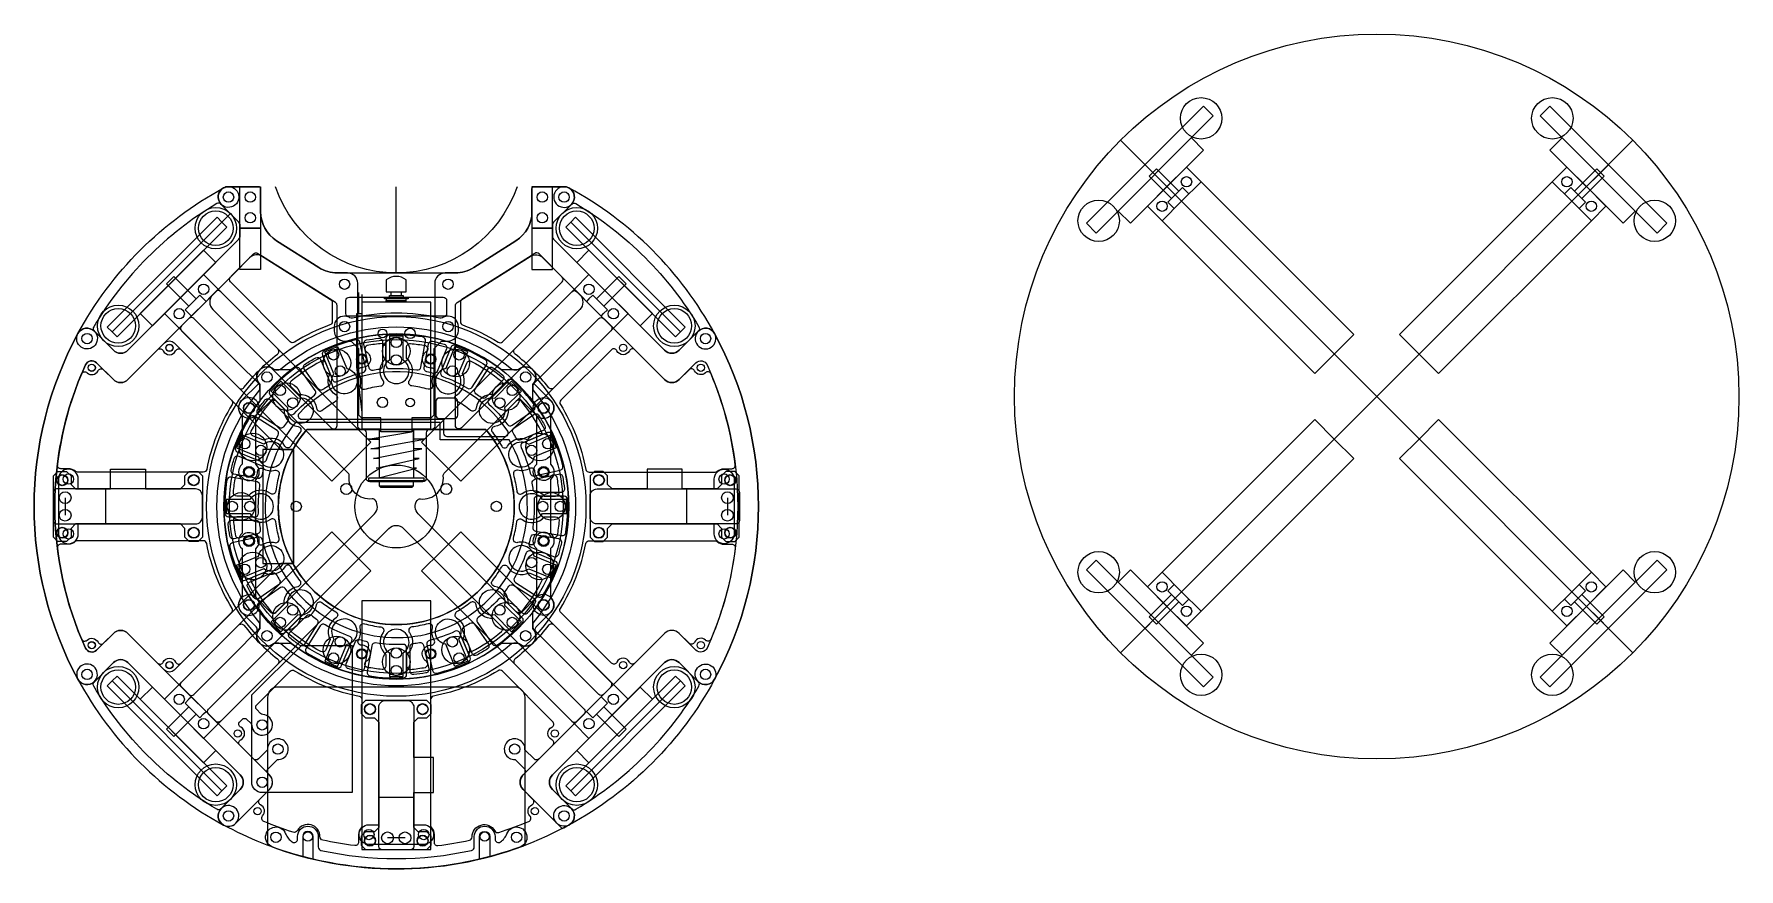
# Model space of a CAD drawing. Header units: inches. Extents: x 0 to 494, y 0 to 242.
import ezdxf

# ---------------------------------------------------------------- set-up
doc = ezdxf.new("R2010")
doc.units = ezdxf.units.IN
doc.header["$MEASUREMENT"] = 0
for name, color, linetype in [('2段目', 200, 'Continuous'), ('3段目', 1, 'Continuous'), ('omni wheel', 4, 'Continuous'), ('カバー', 6, 'Continuous'), ('キッカー', 2, 'Continuous'), ('バッテリー', 1, 'Continuous'), ('ボール', 60, 'Continuous'), ('ボールセンサ', 30, 'Continuous'), ('モーター', 1, 'Continuous'), ('ラインセンサ', 200, 'Continuous'), ('基板', 4, 'Continuous'), ('穴', 3, 'Continuous'), ('部品', 2, 'Continuous')]:
    doc.layers.add(name, color=color, linetype=linetype)

msp = doc.modelspace()

# ---------------------------------------------------------------- linework, layer by layer
for q in [(314.99, 211.09), (463.48, 211.09), (314.99, 62.6), (463.48, 62.6)]:
    msp.add_line((389.23, 136.85), q)
for points in [[(77.88, 3.56, -0.059026), (54.93, 12.71, -0.501406), (54.24, 17.47), (59.75, 22.98, 0.414214), (59.75, 27.22), (27.22, 59.75, 0.414214), (22.98, 59.75), (17.47, 54.24, -0.501406), (12.71, 54.93, -0.253802), (12.71, 155.07, -0.501406), (17.47, 155.76), (22.98, 150.25, 0.414214), (27.22, 150.25), (59.38, 182.42, 0.198912), (59.67, 183.12), (59.67, 186.68, 0.198912), (59.38, 187.39), (54.24, 192.53, -0.501406), (54.93, 197.29), (54.93, 197.29, -0.124921), (56.36, 197.65), (65.17, 197.65, -0.414214), (65.67, 197.15), (65.67, 190.41, 0.2569), (70.32, 181.96), (82.55, 174.21, 0.142184), (87.9, 172.65), (122.1, 172.65, 0.142184), (127.45, 174.21), (139.68, 181.96, 0.2569), (144.33, 190.41), (144.33, 197.15, -0.414214), (144.83, 197.65), (153.64, 197.65, -0.124921), (155.07, 197.29, -0.501406), (155.76, 192.53), (150.62, 187.39, 0.198912), (150.33, 186.68), (150.33, 183.12, 0.198912), (150.62, 182.42), (182.78, 150.25, 0.414214), (187.02, 150.25), (192.53, 155.76, -0.501406), (197.29, 155.07, -0.253802), (197.29, 54.93, -0.501406), (192.53, 54.24), (187.02, 59.75, 0.414214), (182.78, 59.75), (150.25, 27.22, 0.414214), (150.25, 22.98), (155.76, 17.47, -0.501406), (155.07, 12.71, -0.184275), (80.88, 2.81, -0.184275)], [(80.88, 2.81), (80.88, 9.37, 1), (77.88, 9.37), (77.88, 3.56)], [(129.12, 2.81), (129.12, 9.37, -1), (132.12, 9.37), (132.12, 3.56)]]:
    msp.add_lwpolyline(points, format="xyb")
for points in [[(74.24, 152.73), (56.92, 170.05, -0.414214), (56.92, 171.47), (63.62, 178.18, -0.351024), (64.87, 178.31), (85.95, 164.95, -0.2569), (86.41, 164.1), (86.41, 158.53, -0.314832), (85.76, 157.59, 0.051173), (75.48, 152.59, -0.348311)], [(135.76, 152.73), (153.08, 170.05, 0.414214), (153.08, 171.47), (146.38, 178.18, 0.351024), (145.13, 178.31), (124.05, 164.95, 0.2569), (123.59, 164.1), (123.59, 158.53, 0.314832), (124.24, 157.59, -0.051173), (134.52, 152.59, 0.348311)], [(70.66, 150.66), (54.09, 167.23, 0.414214), (52.68, 167.23), (42.77, 157.32, 0.414214), (42.77, 155.91), (59.34, 139.34, 0.450759), (60.84, 139.43, -0.061649), (70.57, 149.16, 0.450759)], [(117.67, 159.55, 0.114583), (92.33, 159.55, -0.198251), (91.58, 159.67, 0.048393), (91.06, 159.93, -0.311951), (90.41, 160.86), (90.41, 164.65, -0.414214), (91.41, 165.65), (118.59, 165.65, -0.414214), (119.59, 164.65), (119.59, 160.86, -0.311944), (118.94, 159.93, 0.048402), (118.42, 159.67, -0.198266)], [(139.34, 150.66), (155.91, 167.23, -0.414214), (157.32, 167.23), (167.23, 157.32, -0.414214), (167.23, 155.91), (150.66, 139.34, -0.450759), (149.16, 139.43, 0.061649), (139.43, 149.16, -0.450759)], [(42.65, 150.38), (57.27, 135.76, -0.348311), (57.41, 134.52, 0.090797), (50.04, 115.75, -0.358727), (49.06, 114.94), (12.6, 114.94, -0.182676), (11.94, 115.19, 0.182676), (9.95, 115.94), (7.73, 115.94, -0.45045), (6.74, 117.06, -0.069148), (13.75, 143.39, -0.522233), (15.35, 143.74, 0.507276), (18.53, 144.33, -0.517638), (20.13, 144.61), (22.98, 141.77, 0.414214), (27.22, 141.77), (35.82, 150.38, -0.517638), (37.43, 150.1, 0.630602), (41.04, 150.1, -0.517638)], [(167.35, 150.38), (152.73, 135.76, 0.348311), (152.59, 134.52, -0.090797), (159.96, 115.75, 0.358727), (160.94, 114.94), (197.4, 114.94, 0.182676), (198.06, 115.19, -0.182676), (200.05, 115.94), (202.27, 115.94, 0.45045), (203.26, 117.06, 0.069148), (196.25, 143.39, 0.522233), (194.65, 143.74, -0.507276), (191.47, 144.33, 0.517638), (189.87, 144.61), (187.02, 141.77, -0.414214), (182.78, 141.77), (174.18, 150.38, 0.517638), (172.57, 150.1, -0.630602), (168.96, 150.1, 0.517638)], [(5.5, 100.92, 0.414214), (6.5, 99.92), (15.25, 99.92), (46.81, 99.92, 0.414214), (48.81, 101.92), (48.81, 108.08), (48.81, 108.08, 0.414214), (46.81, 110.08), (15.25, 110.08), (6.5, 110.08, 0.414214), (5.5, 109.08)], [(204.5, 100.92, -0.414214), (203.5, 99.92), (194.75, 99.92), (163.19, 99.92, -0.414214), (161.19, 101.92), (161.19, 108.08), (161.19, 108.08, -0.414214), (163.19, 110.08), (194.75, 110.08), (203.5, 110.08, -0.414214), (204.5, 109.08)], [(42.65, 59.62), (57.27, 74.24, 0.348311), (57.41, 75.48, -0.090797), (50.04, 94.25, 0.358727), (49.06, 95.06), (12.6, 95.06, 0.182676), (11.94, 94.81, -0.182676), (9.95, 94.06), (7.73, 94.06, 0.45045), (6.74, 92.94, 0.069148), (13.75, 66.61, 0.522233), (15.35, 66.26, -0.507276), (18.53, 65.67, 0.517638), (20.13, 65.39), (22.98, 68.23, -0.414214), (27.22, 68.23), (35.82, 59.62, 0.517638), (37.43, 59.9, -0.630602), (41.04, 59.9, 0.517638)], [(167.35, 59.62), (152.73, 74.24, -0.348311), (152.59, 75.48, 0.090797), (159.96, 94.25, -0.358727), (160.94, 95.06), (197.4, 95.06, -0.182676), (198.06, 94.81, 0.182676), (200.05, 94.06), (202.27, 94.06, -0.45045), (203.26, 92.94, -0.069148), (196.25, 66.61, -0.522233), (194.65, 66.26, 0.507276), (191.47, 65.67, -0.517638), (189.87, 65.39), (187.02, 68.23, 0.414214), (182.78, 68.23), (174.18, 59.62, -0.517638), (172.57, 59.9, 0.630602), (168.96, 59.9, -0.517638)], [(70.66, 59.34), (54.09, 42.77, -0.414214), (52.68, 42.77), (42.77, 52.68, -0.414214), (42.77, 54.09), (59.34, 70.66, -0.450759), (60.84, 70.57, 0.061649), (70.57, 60.84, -0.450759)], [(139.34, 59.34), (155.91, 42.77, 0.414214), (157.32, 42.77), (167.23, 52.68, 0.414214), (167.23, 54.09), (150.66, 70.66, 0.450759), (149.16, 70.57, -0.061649), (139.43, 60.84, 0.450759)], [(63.12, 41.54, 2.21525), (66.3, 44.73, -0.182676), (65.65, 45.02), (64.53, 46.14, -0.414214), (64.53, 47.56), (74.24, 57.27, -0.348311), (75.48, 57.41, 0.090797), (94.25, 50.04, -0.358727), (95.06, 49.06), (95.06, 12.6, -0.182676), (94.81, 11.94, 0.182676), (94.06, 9.95), (94.06, 7.73, -0.45045), (92.94, 6.74, -0.023789), (83.66, 8.33, -0.35628), (82.88, 9.32, 0.779705), (76.32, 11.08, -0.35628), (75.14, 10.61, -0.022984), (66.61, 13.75, -0.522233), (66.26, 15.35, 0.507276), (65.67, 18.53, -0.517638), (65.39, 20.13), (68.23, 22.98, 0.414214), (68.23, 27.22), (59.62, 35.82, -0.517638), (59.9, 37.43, 0.630602), (59.9, 41.04, -0.517638), (59.62, 42.65), (60.29, 43.31, -0.414214), (61.7, 43.31), (62.82, 42.19, -0.182676)], [(134.7, 10.56, 0.023386), (143.39, 13.75, 0.522233), (143.74, 15.35, -0.507276), (144.33, 18.53, 0.517638), (144.61, 20.13), (141.77, 22.98, -0.414214), (141.77, 27.22), (150.38, 35.82, 0.517638), (150.1, 37.43, -0.630602), (150.1, 41.04, 0.517638), (150.38, 42.65), (135.76, 57.27, 0.348311), (134.52, 57.41, -0.090797), (115.75, 50.04, 0.358727), (114.94, 49.06), (114.94, 12.6, 0.182676), (115.19, 11.94, -0.182676), (115.94, 9.95), (115.94, 7.73, 0.45045), (117.06, 6.74, 0.023386), (126.18, 8.29, 0.35628), (126.97, 9.28, -0.779705), (133.53, 11.03, 0.35628)], [(100.92, 5.5, -0.414214), (99.92, 6.5), (99.92, 15.25), (99.92, 46.81, -0.414214), (101.92, 48.81), (108.08, 48.81), (108.08, 48.81, -0.414214), (110.08, 46.81), (110.08, 15.25), (110.08, 6.5, -0.414214), (109.08, 5.5)]]:
    msp.add_lwpolyline(points, format="xyb", close=True)
for centre, radius in [((389.23, 136.85), 105), ((105, 105), 50), ((66.11, 25.1), 1.5)]:
    msp.add_circle(centre, radius)
at = {"layer": '2段目'}
msp.add_line((52.67, 185.61), (56.92, 189.85), dxfattribs=at)
for points in [[(144.98, 31.85), (142.31, 34.52, 2.618034), (139.48, 31.69), (142.18, 28.99, -0.454781), (142.08, 27.49, 0.454781), (141.77, 22.98), (153.09, 11.66, 0.005349), (155.07, 12.71, 0.501406), (155.76, 17.47), (150.25, 22.98, -0.414214), (150.25, 27.22), (182.78, 59.75, -0.414214), (187.02, 59.75), (192.53, 54.24, 0.501406), (197.29, 54.93, 0.253802), (197.29, 155.07, 0.501406), (192.53, 155.76), (187.02, 150.25, -0.414214), (182.78, 150.25), (150.62, 182.42, -0.198912), (150.33, 183.12), (150.33, 186.68, -0.198912), (150.62, 187.39), (155.76, 192.53, 0.501406), (155.07, 197.29, 0.124921), (153.64, 197.65), (144.83, 197.65, 0.414214), (144.33, 197.15), (144.33, 190.41, -0.2569), (139.68, 181.96), (127.45, 174.21, -0.142184), (122.1, 172.65), (119.16, 172.65, 0.414214), (116.16, 169.65), (116.16, 128.3, -0.414214), (115.16, 127.3), (114.67, 127.3, 0.414214), (113.67, 126.3), (113.67, 113.13, -0.414214), (112.67, 112.13), (105, 112.13), (105, 112.13), (105, 112.13), (97.33, 112.13, -0.414214), (96.33, 113.13), (96.33, 126.3, 0.414214), (95.33, 127.3), (94.84, 127.3, -0.414214), (93.84, 128.3), (93.84, 169.65, 0.414214), (90.84, 172.65), (87.9, 172.65, -0.142184), (82.55, 174.21), (70.32, 181.96, -0.2569), (65.67, 190.41), (65.67, 197.15, 0.414214), (65.17, 197.65), (56.36, 197.65, 0.124921), (54.93, 197.29), (54.93, 197.29, 0.501406), (54.24, 192.53), (59.38, 187.39, -0.198912), (59.67, 186.68), (59.67, 183.12, -0.198912), (59.38, 182.42), (27.22, 150.25, -0.414214), (22.98, 150.25), (17.47, 155.76, 0.501406), (12.71, 155.07, 0.253802), (12.71, 54.93, 0.501406), (17.47, 54.24), (22.98, 59.75, -0.414214), (27.22, 59.75), (59.75, 27.22, -0.414214), (59.75, 22.98), (54.24, 17.47, 0.501406), (54.93, 12.71), (54.93, 12.71, 0.332085), (58.48, 13.22), (68.23, 22.98, 0.454782), (67.92, 27.49, -0.454782), (67.82, 28.99), (70.52, 31.69, 2.618034), (67.69, 34.52), (65.02, 31.85, -0.414214), (63.6, 31.85), (50.55, 44.9, -0.414214), (50.55, 46.31), (102.88, 98.64, -0.414214), (107.12, 98.64), (159.45, 46.31, -0.414214), (159.45, 44.9), (146.4, 31.85, -0.414214)], [(87.84, 128.45), (87.84, 163.2, 0.2569), (87.38, 164.05), (66.22, 177.46, 0.351024), (62.49, 177.04), (51.79, 166.34, 0.414214), (51.79, 162.09), (86.13, 127.75, 0.668179)], [(122.16, 128.45), (122.16, 163.2, -0.2569), (122.62, 164.05), (143.78, 177.46, -0.351024), (147.51, 177.04), (158.21, 166.34, -0.414214), (158.21, 162.09), (123.87, 127.75, -0.668179)], [(70.08, 74.32), (98.64, 102.88, 0.369185), (98.94, 106.77, 0.270278), (98.02, 107.17, -0.484261), (91.38, 113.84, 0.229973), (91.09, 114.67), (69.37, 136.39), (64.41, 131.42, -1), (60.16, 135.67), (65.13, 140.63), (59.2, 146.55), (46.31, 159.45, 0.414214), (44.9, 159.45), (27.22, 141.77, -0.414214), (22.98, 141.77), (18.13, 146.61, 0.523448), (14.9, 146.02, 0.216949), (14.9, 63.98, 0.523448), (18.13, 63.39), (22.98, 68.23, -0.414214), (27.22, 68.23), (44.9, 50.55, 0.414214), (46.31, 50.55), (58.35, 62.59), (64.42, 68.66, 0.414214), (64.42, 70.08), (60.16, 74.34, -1), (64.4, 78.58), (68.66, 74.32, 0.414214)], [(139.92, 74.32), (111.36, 102.88, -0.369185), (111.06, 106.77, -0.270278), (111.98, 107.17, 0.484261), (118.62, 113.84, -0.229973), (118.91, 114.67), (140.63, 136.39), (145.59, 131.42, 1), (149.84, 135.67), (144.87, 140.63), (150.8, 146.55), (163.69, 159.45, -0.414214), (165.1, 159.45), (182.78, 141.77, 0.414214), (187.02, 141.77), (191.87, 146.61, -0.523448), (195.1, 146.02, -0.216949), (195.1, 63.98, -0.523448), (191.87, 63.39), (187.02, 68.23, 0.414214), (182.78, 68.23), (165.1, 50.55, -0.414214), (163.69, 50.55), (151.65, 62.59), (145.58, 68.66, -0.414214), (145.58, 70.08), (149.84, 74.34, 1), (145.6, 78.58), (141.34, 74.32, -0.414214)]]:
    msp.add_lwpolyline(points, format="xyb", close=True, dxfattribs=at)
for centre in [(62.28, 133.54), (147.72, 133.54), (62.28, 76.46), (147.72, 76.46)]:
    msp.add_circle(centre, 1.5, dxfattribs=at)
at = {"layer": '3段目'}
for centre, radius in [((105, 105), 55), ((105, 105), 12), ((90.52, 110.08), 1.6), ((119.48, 110.08), 1.6), ((75.98, 105), 1.5), ((134.02, 105), 1.5)]:
    msp.add_circle(centre, radius, dxfattribs=at)
at = {"layer": 'omni wheel'}
for p, q in [((317.82, 187.05), (339.03, 208.27)), ((339.03, 208.27), (335.49, 211.8)), ((439.44, 208.27), (442.97, 211.8)), ((460.65, 187.05), (439.44, 208.27)), ((322.06, 204.02), (324.89, 201.19)), ((456.41, 204.02), (453.58, 201.19)), ((324.89, 201.19), (328.42, 197.66)), ((453.58, 201.19), (450.04, 197.66)), ((317.82, 187.05), (314.28, 190.59)), ((460.65, 187.05), (464.19, 190.59)), ((22.62, 155.56), (54.44, 187.38)), ((187.38, 155.56), (155.56, 187.38)), ((317.82, 86.64), (314.28, 83.11)), ((317.82, 86.64), (339.03, 65.43)), ((460.65, 86.64), (439.44, 65.43)), ((460.65, 86.64), (464.19, 83.11)), ((324.89, 72.5), (328.42, 76.04)), ((453.58, 72.5), (450.04, 76.04)), ((322.06, 69.67), (324.89, 72.5)), ((456.41, 69.67), (453.58, 72.5)), ((339.03, 65.43), (335.49, 61.89)), ((439.44, 65.43), (442.97, 61.89)), ((22.62, 54.44), (54.44, 22.62)), ((187.38, 54.44), (155.56, 22.62))]:
    msp.add_line(p, q, dxfattribs=at)
for points in [[(339.03, 220.99), (341.86, 218.17), (307.92, 184.22), (305.09, 187.05)], [(439.44, 220.99), (436.61, 218.17), (470.55, 184.22), (473.38, 187.05)], [(22.62, 155.56), (21.21, 156.97), (53.03, 188.79), (54.44, 187.38), (55.86, 185.96), (24.04, 154.14)], [(187.38, 155.56), (188.79, 156.97), (156.97, 188.79), (155.56, 187.38), (154.14, 185.96), (185.96, 154.14)], [(52.67, 175.71), (34.29, 157.33), (30.75, 160.86), (49.14, 179.25)], [(157.33, 175.71), (175.71, 157.33), (179.25, 160.86), (160.86, 179.25)], [(339.03, 52.7), (341.86, 55.53), (307.92, 89.47), (305.09, 86.64)], [(439.44, 52.7), (436.61, 55.53), (470.55, 89.47), (473.38, 86.64)], [(22.62, 54.44), (21.21, 53.03), (53.03, 21.21), (54.44, 22.62), (55.86, 24.04), (24.04, 55.86)], [(187.38, 54.44), (188.79, 53.03), (156.97, 21.21), (155.56, 22.62), (154.14, 24.04), (185.96, 55.86)], [(52.67, 34.29), (34.29, 52.67), (30.75, 49.14), (49.14, 30.75)], [(157.33, 34.29), (175.71, 52.67), (179.25, 49.14), (160.86, 30.75)]]:
    msp.add_lwpolyline(points, close=True, dxfattribs=at)
for centre, radius in [((338.32, 217.46), 6), ((440.15, 217.46), 6), ((308.62, 187.76), 6), ((469.84, 187.76), 6), ((52.67, 185.61), 6), ((52.67, 185.61), 5), ((157.33, 185.61), 6), ((157.33, 185.61), 5), ((24.39, 157.33), 6), ((185.61, 157.33), 6), ((24.39, 157.33), 5), ((185.61, 157.33), 5), ((308.62, 85.94), 6), ((469.84, 85.94), 6), ((338.32, 56.24), 6), ((440.15, 56.24), 6), ((24.39, 52.67), 6), ((24.39, 52.67), 5), ((185.61, 52.67), 6), ((185.61, 52.67), 5), ((52.67, 24.39), 6), ((157.33, 24.39), 6), ((52.67, 24.39), 5), ((157.33, 24.39), 5)]:
    msp.add_circle(centre, radius, dxfattribs=at)
at = {"layer": 'カバー'}
msp.add_line((75.98, 105), (75.98, 105), dxfattribs=at)
for points in [[(12.71, 155.07, -0.145152), (54.93, 197.29, -2.015193), (54.2, 192.57, 0.347349), (52.97, 192.73, 0.125721), (17.27, 157.03, 0.347349), (17.43, 155.8, -2.015193)], [(197.29, 155.07, 0.145152), (155.07, 197.29, 2.015193), (155.8, 192.57, -0.347349), (157.03, 192.73, -0.125721), (192.73, 157.03, -0.347349), (192.57, 155.8, 2.015193)], [(65.4, 139.07), (65.4, 139.98, 0.170525), (65.18, 140.6, -0.895819), (69.4, 144.82, 0.170525), (70.02, 144.6), (70.93, 144.6, 0.176345), (71.57, 144.83, -0.36401), (138.43, 144.83, 0.176345), (139.07, 144.6), (139.98, 144.6, 0.170525), (140.6, 144.82, -0.895819), (144.82, 140.6, 0.170525), (144.6, 139.98), (144.6, 139.07, 0.176345), (144.83, 138.43, -0.36401), (144.83, 71.57, 0.176345), (144.6, 70.93), (144.6, 70.02, 0.170525), (144.82, 69.4, -0.895819), (140.6, 65.18, 0.170525), (139.98, 65.4), (139.07, 65.4, 0.176345), (138.43, 65.17, -0.36401), (71.57, 65.17, 0.176345), (70.93, 65.4), (70.02, 65.4, 0.170525), (69.4, 65.18, -0.895819), (65.18, 69.4, 0.170525), (65.4, 70.02), (65.4, 70.93, 0.176345), (65.17, 71.57, -0.36401), (65.17, 138.43, 0.176345)], [(98.26, 144.43, -0.399992), (97.11, 145.2), (95.6, 152.04, -0.426474), (96.4, 153.24, -0.018009), (99.89, 153.73, -0.44515), (101, 152.74), (101, 145.69, -0.378808), (100.12, 144.7, 0.011748)], [(113.86, 144.01, -0.399992), (113.1, 145.16), (114.31, 152.06, -0.426474), (115.51, 152.86, -0.018009), (118.93, 151.98, -0.44515), (119.57, 150.64), (116.87, 144.13, -0.378808), (115.68, 143.55, 0.011748)], [(118.7, 130.28), (118.7, 130.28), (118.7, 126.28, 0.414214), (119.7, 125.28), (136.48, 125.28, 0.601238), (137.31, 126.84, 0.477899), (76.83, 131.98, 0.660407), (77.56, 130.28), (118.7, 130.28, 0.842071)], [(83.68, 138.85, -0.399992), (82.33, 139.12), (78.31, 144.86, -0.426474), (78.59, 146.27, -0.018009), (81.63, 148.07, -0.44515), (83.03, 147.57), (85.73, 141.06, -0.378808), (85.3, 139.81, 0.011748)], [(128.11, 137.65, -0.399992), (127.85, 139), (131.61, 144.91, -0.426474), (133.03, 145.19, -0.018009), (135.85, 143.07, -0.44515), (135.92, 141.59), (130.94, 136.61, -0.378808), (129.62, 136.53, 0.011748)], [(72.35, 128.11, -0.399992), (71, 127.85), (65.09, 131.61, -0.426474), (64.81, 133.03, -0.018009), (66.93, 135.85, -0.44515), (68.41, 135.92), (73.39, 130.94, -0.378808), (73.47, 129.62, 0.011748)], [(121.86, 136.42), (117.51, 136.42, 0.414214), (116.51, 135.42), (116.51, 131.44, 0.414214), (117.51, 130.44), (121.86, 130.44, 0.414214), (122.86, 131.44), (122.86, 135.42, 0.414214)], [(137.74, 124.28), (130.2, 124.28), (117.7, 124.28), (117.7, 129.28), (75.77, 129.28, 1.92545)], [(138.85, 126.32, -0.399992), (139.12, 127.67), (144.86, 131.69, -0.426474), (146.27, 131.41, -0.018009), (148.07, 128.37, -0.44515), (147.57, 126.97), (141.06, 124.27, -0.378808), (139.81, 124.7, 0.011748)], [(131.25, 126.94, -2.138849), (78.75, 126.94, -0.222226), (79.52, 127.29), (130.48, 127.29, -0.222226)], [(65.99, 113.86, -0.399992), (64.84, 113.1), (57.94, 114.31, -0.426474), (57.14, 115.51, -0.018009), (58.02, 118.93, -0.44515), (59.36, 119.57), (65.87, 116.87, -0.378808), (66.45, 115.68, 0.011748)], [(144.43, 111.74, -0.399992), (145.2, 112.89), (152.04, 114.4, -0.426474), (153.24, 113.6, -0.018009), (153.73, 110.11, -0.44515), (152.74, 109), (145.69, 109, -0.378808), (144.7, 109.88, 0.011748)], [(65.57, 98.26, -0.399992), (64.8, 97.11), (57.96, 95.6, -0.426474), (56.76, 96.4, -0.018009), (56.27, 99.89, -0.44515), (57.26, 101), (64.31, 101, -0.378808), (65.3, 100.12, 0.011748)], [(144.01, 96.14, -0.399992), (145.16, 96.9), (152.06, 95.69, -0.426474), (152.86, 94.49, -0.018009), (151.98, 91.07, -0.44515), (150.64, 90.43), (144.13, 93.13, -0.378808), (143.55, 94.32, 0.011748)], [(71.15, 83.68, -0.399992), (70.88, 82.33), (65.14, 78.31, -0.426474), (63.73, 78.59, -0.018009), (61.93, 81.63, -0.44515), (62.43, 83.03), (68.94, 85.73, -0.378808), (70.19, 85.3, 0.011748)], [(137.65, 81.89, -0.399992), (139, 82.15), (144.91, 78.39, -0.426474), (145.19, 76.97, -0.018009), (143.07, 74.15, -0.44515), (141.59, 74.08), (136.61, 79.06, -0.378808), (136.53, 80.38, 0.011748)], [(81.89, 72.35, -0.399992), (82.15, 71), (78.39, 65.09, -0.426474), (76.97, 64.81, -0.018009), (74.15, 66.93, -0.44515), (74.08, 68.41), (79.06, 73.39, -0.378808), (80.38, 73.47, 0.011748)], [(126.32, 71.15, -0.399992), (127.67, 70.88), (131.69, 65.14, -0.426474), (131.41, 63.73, -0.018009), (128.37, 61.93, -0.44515), (126.97, 62.43), (124.27, 68.94, -0.378808), (124.7, 70.19, 0.011748)], [(96.14, 65.99, -0.399992), (96.9, 64.84), (95.69, 57.94, -0.426474), (94.49, 57.14, -0.018009), (91.07, 58.02, -0.44515), (90.43, 59.36), (93.13, 65.87, -0.378808), (94.32, 66.45, 0.011748)], [(111.74, 65.57, -0.399992), (112.89, 64.8), (114.4, 57.96, -0.426474), (113.6, 56.76, -0.018009), (110.11, 56.27, -0.44515), (109, 57.26), (109, 64.31, -0.378808), (109.88, 65.3, 0.011748)], [(12.71, 54.93, 0.145152), (54.93, 12.71, 2.015193), (54.2, 17.43, -0.347349), (52.97, 17.27, -0.125721), (17.27, 52.97, -0.347349), (17.43, 54.2, 2.015193)], [(197.29, 54.93, -0.145152), (155.07, 12.71, -2.015193), (155.8, 17.43, 0.347349), (157.03, 17.27, 0.125721), (192.73, 52.97, 0.347349), (192.57, 54.2, -2.015193)], [(142.32, 7.55), (142.32, 34.69), (142.32, 49.69, 0.414214), (139.32, 52.69), (70.68, 52.69, 0.414214), (67.68, 49.69), (67.68, 34.69), (67.68, 7.57, 0.312946), (68.33, 6.63, 0.18058), (141.66, 6.61, 0.313123)], [(76.38, 9.37, -1), (82.38, 9.37), (82.38, 6.34, 0.352341), (83.16, 5.36, 0.108301), (126.84, 5.36, 0.352341), (127.62, 6.34), (127.62, 9.37, -1), (133.62, 9.37), (133.62, 8.63, 0.600843), (135.18, 7.8, 0.156178), (137.08, 10.2, -1.562777), (140.91, 6.33, -0.176327), (69.09, 6.33, -1.562777), (72.92, 10.2, 0.156669), (74.82, 7.8, 0.600416), (76.38, 8.63)]]:
    msp.add_lwpolyline(points, format="xyb", close=True, dxfattribs=at)
at = {"layer": 'カバー', "linetype": 'Continuous'}
for points in [[(83.6, 148.8), (86.55, 141.68, 0.428615), (87.9, 141.16, -0.049806), (95.39, 143.83, 0.407087), (96.13, 145.02), (94.46, 152.54, 0.420241), (93.25, 153.29, 0.048833), (84.11, 150.09, 0.402203)], [(102, 153.66), (102, 145.95, 0.428615), (103.04, 144.95, -0.049806), (110.98, 144.55, 0.407087), (112.12, 145.37), (113.45, 152.95, 0.420241), (112.62, 154.11, 0.048833), (102.95, 154.66, 0.402203)], [(120.84, 151.1), (117.9, 143.98, 0.428615), (118.48, 142.66, -0.049806), (125.66, 139.25, 0.407087), (127.02, 139.57), (131.16, 146.06, 0.420241), (130.84, 147.46, 0.048833), (122.11, 151.66, 0.402203)], [(68.47, 137.28), (73.92, 131.83, 0.428615), (75.37, 131.87, -0.049806), (81.26, 137.2, 0.407087), (81.49, 138.58), (77.07, 144.88, 0.420241), (75.66, 145.12, 0.048833), (68.44, 138.67, 0.402203)], [(137.28, 141.53), (131.83, 136.08, 0.428615), (131.87, 134.63, -0.049806), (137.2, 128.74, 0.407087), (138.58, 128.51), (144.88, 132.93, 0.420241), (145.12, 134.34, 0.048833), (138.67, 141.56, 0.402203)], [(58.9, 120.84), (66.02, 117.9, 0.428615), (67.34, 118.48, -0.049806), (70.75, 125.66, 0.407087), (70.43, 127.02), (63.94, 131.16, 0.420241), (62.54, 130.84, 0.048833), (58.34, 122.11, 0.402203)], [(148.8, 126.4), (141.68, 123.45, 0.428615), (141.16, 122.1, -0.049806), (143.83, 114.61, 0.407087), (145.02, 113.87), (152.54, 115.54, 0.420241), (153.29, 116.75, 0.048833), (150.09, 125.89, 0.402203)], [(56.34, 102), (64.05, 102, 0.428615), (65.05, 103.04, -0.049806), (65.45, 110.98, 0.407087), (64.63, 112.12), (57.05, 113.45, 0.420241), (55.89, 112.62, 0.048833), (55.34, 102.95, 0.402203)], [(153.66, 108), (145.95, 108, 0.428615), (144.95, 106.96, -0.049806), (144.55, 99.02, 0.407087), (145.37, 97.88), (152.95, 96.55, 0.420241), (154.11, 97.38, 0.048833), (154.66, 107.05, 0.402203)], [(61.2, 83.6), (68.32, 86.55, 0.428615), (68.84, 87.9, -0.049806), (66.17, 95.39, 0.407087), (64.98, 96.13), (57.46, 94.46, 0.420241), (56.71, 93.25, 0.048833), (59.91, 84.11, 0.402203)], [(151.1, 89.16), (143.98, 92.1, 0.428615), (142.66, 91.52, -0.049806), (139.25, 84.34, 0.407087), (139.57, 82.98), (146.06, 78.84, 0.420241), (147.46, 79.16, 0.048833), (151.66, 87.89, 0.402203)], [(72.72, 68.47), (78.17, 73.92, 0.428615), (78.13, 75.37, -0.049806), (72.8, 81.26, 0.407087), (71.42, 81.49), (65.12, 77.07, 0.420241), (64.88, 75.66, 0.048833), (71.33, 68.44, 0.402203)], [(141.53, 72.72), (136.08, 78.17, 0.428615), (134.63, 78.13, -0.049806), (128.74, 72.8, 0.407087), (128.51, 71.42), (132.93, 65.12, 0.420241), (134.34, 64.88, 0.048833), (141.56, 71.33, 0.402203)], [(89.16, 58.9), (92.1, 66.02, 0.428615), (91.52, 67.34, -0.049806), (84.34, 70.75, 0.407087), (82.98, 70.43), (78.84, 63.94, 0.420241), (79.16, 62.54, 0.048833), (87.89, 58.34, 0.402203)], [(108, 56.34), (108, 64.05, 0.428615), (106.96, 65.05, -0.049806), (99.02, 65.45, 0.407087), (97.88, 64.63), (96.55, 57.05, 0.420241), (97.38, 55.89, 0.048833), (107.05, 55.34, 0.402203)], [(126.4, 61.2), (123.45, 68.32, 0.428615), (122.1, 68.84, -0.049806), (114.61, 66.17, 0.407087), (113.87, 64.98), (115.54, 57.46, 0.420241), (116.75, 56.71, 0.048833), (125.89, 59.91, 0.402203)]]:
    msp.add_lwpolyline(points, format="xyb", close=True, dxfattribs=at)
at = {"layer": 'カバー'}
for centre, radius in [((105, 105), 48.38), ((95, 147.7), 1.5), ((115, 147.7), 1.5), ((67.52, 142.48), 1.5), ((142.48, 142.48), 1.5), ((62.3, 115), 1.5), ((147.7, 115), 1.5), ((62.3, 95), 1.5), ((147.7, 95), 1.5), ((67.52, 67.52), 1.5), ((142.48, 67.52), 1.5), ((95, 62.3), 1.5), ((115, 62.3), 1.5), ((70.68, 34.69), 1.5), ((139.32, 34.69), 1.5), ((70.11, 9.15), 1.5), ((79.38, 9.37), 1.35), ((130.62, 9.37), 1.35), ((139.89, 9.15), 1.5)]:
    msp.add_circle(centre, radius, dxfattribs=at)
at = {"layer": 'キッカー', "ltscale": 0.5}
for p, q in [((94, 166.97), (94, 160.85)), ((95, 166.39), (95, 164.15)), ((101.59, 165.65), (108.41, 165.65)), ((102.1, 164.15), (102.1, 164.65)), ((103.5, 166.15), (103.5, 167.15)), ((106.5, 166.15), (106.5, 167.15)), ((100, 127.45), (100, 113.25)), ((110, 110.95), (110, 112.45))]:
    msp.add_line(p, q, dxfattribs=at)
msp.add_lwpolyline([(102.1, 167.15), (107.9, 167.15), (107.9, 170.65, 0.344828), (102.1, 170.65)], format="xyb", close=True, dxfattribs=at)
for points in [[(109.5, 127.45), (115, 127.45), (115, 164.15), (95, 164.15), (95, 127.45), (100.5, 127.45)], [(102.1, 165.15), (102.1, 164.65), (107.9, 164.65)], [(103, 165.65), (103, 166.15), (107, 166.15), (107, 165.65)], [(107.9, 164.15), (107.9, 164.65), (107.9, 165.15)], [(95, 160.85), (93.5, 160.85), (93.5, 145.42), (95, 132.25)], [(115, 130.65), (109.5, 130.65), (109.5, 126.65), (100.5, 126.65), (100.5, 130.65), (95, 130.65)], [(110, 123.25), (110, 127.45), (110, 113.25)]]:
    msp.add_lwpolyline(points, dxfattribs=at)
for points in [[(101.59, 165.15), (101.59, 165.65), (108.41, 165.65), (108.41, 165.15)], [(97, 113.25), (113, 113.25), (113, 112.45), (97, 112.45)]]:
    msp.add_lwpolyline(points, close=True, dxfattribs=at)
at = {"layer": 'キッカー'}
msp.add_lwpolyline([(120, 152.93, 0.414214), (123, 155.93), (123, 157.12, 0.414214), (120, 160.12), (90, 160.12, 0.414214), (87, 157.12), (87, 155.93, 0.414214), (90, 152.93), (91.88, 152.93), (94, 150.81), (94, 131.57), (95.41, 130.16), (114.59, 130.16), (116, 131.57), (116, 150.81), (118.12, 152.93)], format="xyb", close=True, dxfattribs=at)
for points in [[(96.82, 124.45), (100, 124.45), (96.82, 124.45), (109.42, 126.65)], [(100, 121.65), (97.59, 121.65), (113.18, 124.45), (110, 124.45)], [(100, 118.85), (98.36, 118.85), (112.41, 121.65), (110, 121.65)], [(100, 116.05), (99.13, 116.05), (111.64, 118.85), (110, 118.85)], [(99.9, 113.25), (110.87, 116.05), (110, 116.05), (110.87, 116.05)], [(100, 112.45), (100, 110.95), (110, 110.95), (109.5, 110.45), (100.5, 110.45), (100, 110.95)]]:
    msp.add_lwpolyline(points, dxfattribs=at)
at = {"layer": 'キッカー', "ltscale": 0.5}
for centre in [(101, 155.15), (109, 135.15)]:
    msp.add_circle(centre, 1.25, dxfattribs=at)
at = {"layer": 'キッカー'}
for centre in [(109, 155.15), (101, 135.15)]:
    msp.add_circle(centre, 1.5, dxfattribs=at)
at = {"layer": 'バッテリー'}
msp.add_lwpolyline([(95, 77.63), (95, 5.63), (115, 5.63), (115, 77.63)], close=True, dxfattribs=at)
at = {"layer": 'ボール'}
msp.add_line((105, 172.65), (105, 197.65), dxfattribs=at)
msp.add_lwpolyline([(140, 197.65), (140, 197.65, -0.714286), (70, 197.65)], format="xyb", dxfattribs=at)
at = {"layer": 'ボールセンサ'}
for points in [[(107, 147.41), (107, 154.31), (103, 154.31), (103, 147.41, 3.406438)], [(86.92, 143.41), (84.28, 149.79), (87.98, 151.32), (90.62, 144.94, -3.406438)], [(96.29, 149.85, -0.774858), (94.91, 145.21, 0.593445), (94.01, 143.7, -0.19651), (94.53, 140.18, 0.57193), (95.76, 138.97, -0.034617), (100.54, 139.92, 0.57193), (101.21, 141.51, -0.397368), (102, 147.91), (102, 151.2, 0.439742), (100.91, 152.2, 0.023367), (96.53, 151.61, 0.58577)], [(113.71, 149.85, 0.774858), (115.09, 145.21, -0.593445), (115.99, 143.7, 0.19651), (115.47, 140.18, -0.57193), (114.24, 138.97, 0.034617), (109.46, 139.92, -0.57193), (108.79, 141.51, 0.397368), (108, 147.91), (108, 151.2, -0.439742), (109.09, 152.2, -0.023367), (113.47, 151.61, -0.58577)], [(123.08, 143.41), (125.72, 149.79), (122.02, 151.32), (119.38, 144.94, 3.406438)], [(87.53, 137.28, -0.397368), (85.81, 143.5), (84.55, 146.54, 0.439742), (83.16, 147.04, 0.055053), (74.52, 141.26, 0.439742), (74.45, 139.79), (76.78, 137.46, -0.397368), (81.86, 133.49, 0.57193), (83.46, 132.85, -0.034627), (87.51, 135.56, 0.57193)], [(122.47, 137.28, 0.397368), (124.19, 143.5), (125.45, 146.54, -0.439742), (126.84, 147.04, -0.055053), (135.48, 141.26, -0.439742), (135.55, 139.79), (133.22, 137.46, 0.397368), (128.14, 133.49, -0.57193), (126.54, 132.85, 0.034627), (122.49, 135.56, -0.57193)], [(73.6, 133.57), (68.72, 138.45), (71.55, 141.28), (76.43, 136.4, -3.406438)], [(133.57, 136.4), (138.45, 141.28), (141.28, 138.45), (136.4, 133.57, -3.406438)], [(72.72, 122.47, 0.397368), (66.5, 124.19), (63.46, 125.45, -0.439742), (62.96, 126.84, -0.055053), (68.74, 135.48, -0.439742), (70.21, 135.55), (72.54, 133.22, 0.397368), (76.51, 128.14, -0.57193), (77.15, 126.54, 0.034627), (74.44, 122.49, -0.57193)], [(137.28, 122.47, -0.397368), (143.5, 124.19), (146.54, 125.45, 0.439742), (147.04, 126.84, 0.055053), (141.26, 135.48, 0.439742), (139.79, 135.55), (137.46, 133.22, -0.397368), (133.49, 128.14, 0.57193), (132.85, 126.54, -0.034627), (135.56, 122.49, 0.57193)], [(66.59, 123.08), (60.21, 125.72), (58.68, 122.02), (65.06, 119.38, 3.406438)], [(130.94, 127.29), (79.06, 127.29, 2.177739)], [(143.41, 123.08), (149.79, 125.72), (151.32, 122.02), (144.94, 119.38, -3.406438)], [(60.15, 113.71, 0.774858), (64.79, 115.09, -0.593445), (66.3, 115.99, 0.19651), (69.82, 115.47, -0.57193), (71.03, 114.24, 0.034617), (70.08, 109.46, -0.57193), (68.49, 108.79, 0.397368), (62.09, 108), (58.8, 108, -0.439742), (57.8, 109.09, -0.023367), (58.39, 113.47, -0.58577)], [(149.85, 113.71, -0.774858), (145.21, 115.09, 0.593445), (143.7, 115.99, -0.19651), (140.18, 115.47, 0.57193), (138.97, 114.24, -0.034617), (139.92, 109.46, 0.57193), (141.51, 108.79, -0.397368), (147.91, 108), (151.2, 108, 0.439742), (152.2, 109.09, 0.023367), (151.61, 113.47, 0.58577)], [(62.59, 107), (55.69, 107), (55.69, 103), (62.59, 103, 3.406438)], [(147.41, 103), (154.31, 103), (154.31, 107), (147.41, 107, 3.406438)], [(60.15, 96.29, -0.774858), (64.79, 94.91, 0.593445), (66.3, 94.01, -0.19651), (69.82, 94.53, 0.57193), (71.03, 95.76, -0.034617), (70.08, 100.54, 0.57193), (68.49, 101.21, -0.397368), (62.09, 102), (58.8, 102, 0.439742), (57.8, 100.91, 0.023367), (58.39, 96.53, 0.58577)], [(149.85, 96.29, 0.774858), (145.21, 94.91, -0.593445), (143.7, 94.01, 0.19651), (140.18, 94.53, -0.57193), (138.97, 95.76, 0.034617), (139.92, 100.54, -0.57193), (141.51, 101.21, 0.397368), (147.91, 102), (151.2, 102, -0.439742), (152.2, 100.91, -0.023367), (151.61, 96.53, -0.58577)], [(66.59, 86.92), (60.21, 84.28), (58.68, 87.98), (65.06, 90.62, -3.406438)], [(143.41, 86.92), (149.79, 84.29), (151.32, 87.98), (144.94, 90.62, 3.406438)], [(72.72, 87.53, -0.397368), (66.5, 85.81), (63.46, 84.55, 0.439742), (62.96, 83.16, 0.055053), (68.74, 74.52, 0.439742), (70.21, 74.45), (72.54, 76.78, -0.397368), (76.51, 81.86, 0.57193), (77.15, 83.46, -0.034627), (74.44, 87.51, 0.57193)], [(137.28, 87.53, 0.397368), (143.5, 85.81), (146.54, 84.55, -0.439742), (147.04, 83.16, -0.055053), (141.26, 74.52, -0.439742), (139.79, 74.45), (137.46, 76.78, 0.397368), (133.49, 81.86, -0.57193), (132.85, 83.46, 0.034627), (135.56, 87.51, -0.57193)], [(76.43, 73.6), (71.55, 68.72), (68.72, 71.55), (73.6, 76.43, -3.406438)], [(136.4, 76.43), (141.28, 71.55), (138.45, 68.72), (133.57, 73.6, -3.406438)], [(87.53, 72.72, 0.397368), (85.81, 66.5), (84.55, 63.46, -0.439742), (83.16, 62.96, -0.055053), (74.52, 68.74, -0.439742), (74.45, 70.21), (76.78, 72.54, 0.397368), (81.86, 76.51, -0.57193), (83.46, 77.15, 0.034627), (87.51, 74.44, -0.57193)], [(122.47, 72.72, -0.397368), (124.19, 66.5), (125.45, 63.46, 0.439742), (126.84, 62.96, 0.055053), (135.48, 68.74, 0.439742), (135.55, 70.21), (133.22, 72.54, -0.397368), (128.14, 76.51, 0.57193), (126.54, 77.15, -0.034627), (122.49, 74.44, 0.57193)], [(86.92, 66.59), (84.28, 60.21), (87.98, 58.68), (90.62, 65.06, 3.406438)], [(96.29, 60.15, 0.774858), (94.91, 64.79, -0.593445), (94.01, 66.3, 0.19651), (94.53, 69.82, -0.57193), (95.76, 71.03, 0.034617), (100.54, 70.08, -0.57193), (101.21, 68.49, 0.397368), (102, 62.09), (102, 58.8, -0.439742), (100.91, 57.8, -0.023367), (96.53, 58.39, -0.58577)], [(103, 62.59), (103, 55.69), (107, 55.69), (107, 62.59, 3.406438)], [(113.71, 60.15, -0.774858), (115.09, 64.79, 0.593445), (115.99, 66.3, -0.19651), (115.47, 69.82, 0.57193), (114.24, 71.03, -0.034617), (109.46, 70.08, 0.57193), (108.79, 68.49, -0.397368), (108, 62.09), (108, 58.8, 0.439742), (109.09, 57.8, 0.023367), (113.47, 58.39, 0.58577)], [(123.08, 66.59), (125.72, 60.21), (122.02, 58.68), (119.38, 65.06, -3.406438)]]:
    msp.add_lwpolyline(points, format="xyb", close=True, dxfattribs=at)
for centre, radius in [((105, 105), 48.38), ((95, 147.7), 1.3), ((115, 147.7), 1.3), ((62.3, 115), 1.3), ((147.7, 115), 1.3), ((62.3, 95), 1.3), ((147.7, 95), 1.3), ((95, 62.3), 1.3), ((115, 62.3), 1.3)]:
    msp.add_circle(centre, radius, dxfattribs=at)
at = {"layer": 'モーター'}
for points in [[(332.66, 193.42), (338.32, 199.07), (382.59, 154.81), (376.93, 149.15), (371.27, 143.49), (327.01, 187.76), (332.66, 193.42), (327.01, 187.76), (322.76, 192), (328.42, 197.66), (334.08, 203.32), (338.32, 199.07)], [(445.8, 193.42), (440.14, 199.07), (395.88, 154.81), (401.54, 149.15), (407.19, 143.49), (451.46, 187.76), (445.8, 193.42), (451.46, 187.76), (455.7, 192), (450.04, 197.66), (444.39, 203.32), (440.14, 199.07)], [(47.72, 162.28), (53.38, 167.93), (97.65, 123.67), (91.99, 118.01), (86.33, 112.35), (42.07, 156.62), (47.72, 162.28), (42.07, 156.62), (37.82, 160.86), (43.48, 166.52), (49.14, 172.18), (53.38, 167.93)], [(162.28, 162.28), (156.62, 167.93), (112.35, 123.67), (118.01, 118.01), (123.67, 112.35), (167.93, 156.62), (162.28, 162.28), (167.93, 156.62), (172.18, 160.86), (166.52, 166.52), (160.86, 172.18), (156.62, 167.93)], [(332.66, 80.28), (338.32, 74.62), (382.59, 118.89), (376.93, 124.54), (371.27, 130.2), (327.01, 85.94), (332.66, 80.28), (327.01, 85.94), (322.76, 81.69), (328.42, 76.04), (334.08, 70.38), (338.32, 74.62)], [(445.8, 80.28), (440.14, 74.62), (395.88, 118.89), (401.54, 124.54), (407.19, 130.2), (451.46, 85.94), (445.8, 80.28), (451.46, 85.94), (455.7, 81.69), (450.04, 76.04), (444.39, 70.38), (440.14, 74.62)], [(47.72, 47.72), (53.38, 42.07), (97.65, 86.33), (91.99, 91.99), (86.33, 97.65), (42.07, 53.38), (47.72, 47.72), (42.07, 53.38), (37.82, 49.14), (43.48, 43.48), (49.14, 37.82), (53.38, 42.07)], [(162.28, 47.72), (156.62, 42.07), (112.35, 86.33), (118.01, 91.99), (123.67, 97.65), (167.93, 53.38), (162.28, 47.72), (167.93, 53.38), (172.18, 49.14), (166.52, 43.48), (160.86, 37.82), (156.62, 42.07)]]:
    msp.add_lwpolyline(points, close=True, dxfattribs=at)
for points in [[(329.76, 194.19), (323.29, 200.66), (324.36, 201.72), (324.36, 201.73), (324.36, 201.73), (325.42, 202.79), (331.89, 196.32)], [(448.7, 194.19), (455.17, 200.66), (454.11, 201.72), (454.11, 201.73), (454.11, 201.73), (453.05, 202.79), (446.58, 196.32)], [(330.54, 191.29), (329.84, 192), (328.7, 193.13), (330.83, 195.26), (332.95, 197.38), (334.08, 196.25), (334.79, 195.54)], [(447.92, 191.29), (448.63, 192), (449.76, 193.13), (447.64, 195.26), (445.52, 197.38), (444.39, 196.25), (443.68, 195.54)], [(44.82, 163.05), (38.35, 169.52), (39.41, 170.58), (39.42, 170.58), (39.42, 170.59), (40.48, 171.65), (46.95, 165.18)], [(165.18, 163.05), (171.65, 169.52), (170.59, 170.58), (170.58, 170.58), (170.58, 170.59), (169.52, 171.65), (163.05, 165.18)], [(45.6, 160.15), (44.89, 160.86), (43.76, 161.99), (45.89, 164.11), (48.01, 166.24), (49.14, 165.11), (49.85, 164.4)], [(164.4, 160.15), (165.11, 160.86), (166.24, 161.99), (164.11, 164.11), (161.99, 166.24), (160.86, 165.11), (160.15, 164.4)], [(329.76, 79.5), (323.29, 73.03), (324.36, 71.97), (324.36, 71.97), (324.36, 71.97), (325.42, 70.91), (331.89, 77.38)], [(330.54, 82.4), (329.84, 81.69), (328.7, 80.56), (330.83, 78.44), (332.95, 76.32), (334.08, 77.45), (334.79, 78.16)], [(447.92, 82.4), (448.63, 81.69), (449.76, 80.56), (447.64, 78.44), (445.52, 76.32), (444.39, 77.45), (443.68, 78.16)], [(448.7, 79.5), (455.17, 73.03), (454.11, 71.97), (454.11, 71.97), (454.11, 71.97), (453.05, 70.91), (446.58, 77.38)], [(45.6, 49.85), (44.89, 49.14), (43.76, 48.01), (45.89, 45.89), (48.01, 43.76), (49.14, 44.89), (49.85, 45.6)], [(164.4, 49.85), (165.11, 49.14), (166.24, 48.01), (164.11, 45.89), (161.99, 43.76), (160.86, 44.89), (160.15, 45.6)], [(44.82, 46.95), (38.35, 40.48), (39.41, 39.42), (39.42, 39.42), (39.42, 39.41), (40.48, 38.35), (46.95, 44.82)], [(165.18, 46.95), (171.65, 40.48), (170.59, 39.42), (170.58, 39.42), (170.58, 39.41), (169.52, 38.35), (163.05, 44.82)]]:
    msp.add_lwpolyline(points, dxfattribs=at)
at = {"layer": 'ラインセンサ'}
for p, q in [((9, 107.54), (9, 102.46)), ((201, 107.54), (201, 102.46)), ((107.54, 9), (102.46, 9))]:
    msp.add_line(p, q, dxfattribs=at)
for points in [[(74.47, 65.4, 0.34073), (135.53, 65.4), (140.36, 65.4, 1), (144.6, 69.64), (144.6, 74.47, 0.34073), (144.6, 135.53), (144.6, 140.36, 1), (140.36, 144.6), (135.53, 144.6, 0.34073), (74.47, 144.6), (69.64, 144.6, 1), (65.4, 140.36), (65.4, 135.53, 0.34073), (65.4, 74.47), (65.4, 69.64, 1), (69.64, 65.4)], [(137.74, 124.28), (130.2, 124.28), (117.7, 124.28), (117.7, 129.28), (75.77, 129.28, 1.92545)]]:
    msp.add_lwpolyline(points, format="xyb", close=True, dxfattribs=at)
at = {"layer": 'ラインセンサ', "linetype": 'Continuous'}
for points in [[(12.81, 97.06), (12.81, 99.92), (20.75, 99.92), (20.75, 110.08), (12.81, 110.08), (12.81, 112.94, 1), (7.09, 112.94), (7.09, 97.06, 1)], [(197.19, 97.06), (197.19, 99.92), (189.25, 99.92), (189.25, 110.08), (197.19, 110.08), (197.19, 112.94, -1), (202.91, 112.94), (202.91, 97.06, -1)], [(97.06, 12.81), (99.92, 12.81), (99.92, 20.75), (110.08, 20.75), (110.08, 12.81), (112.94, 12.81, -1), (112.94, 7.09), (97.06, 7.09, -1)]]:
    msp.add_lwpolyline(points, format="xyb", close=True, dxfattribs=at)
at = {"layer": 'ラインセンサ'}
for centre, radius in [((105, 150), 4), ((105, 152.54), 1.5), ((87.78, 146.57), 4), ((86.81, 148.92), 1.5), ((105, 147.46), 1.5), ((122.22, 146.57), 4), ((123.19, 148.92), 1.5), ((67.52, 142.48), 1.5), ((88.75, 144.23), 1.5), ((121.25, 144.23), 1.5), ((142.48, 142.48), 1.5), ((73.18, 136.82), 4), ((71.38, 138.62), 1.5), ((136.82, 136.82), 4), ((138.62, 138.62), 1.5), ((74.98, 135.02), 1.5), ((135.02, 135.02), 1.5), ((63.43, 122.22), 4), ((61.08, 123.19), 1.5), ((146.57, 122.22), 4), ((148.92, 123.19), 1.5), ((65.77, 121.25), 1.5), ((144.23, 121.25), 1.5), ((9, 107.54), 1.7), ((60, 105), 4), ((150, 105), 4), ((201, 107.54), 1.7), ((9, 102.46), 1.7), ((57.46, 105), 1.5), ((62.54, 105), 1.5), ((147.46, 105), 1.5), ((152.54, 105), 1.5), ((201, 102.46), 1.7), ((63.43, 87.78), 4), ((65.77, 88.75), 1.5), ((146.57, 87.78), 4), ((144.23, 88.75), 1.5), ((61.08, 86.81), 1.5), ((148.92, 86.81), 1.5), ((73.18, 73.18), 4), ((74.98, 74.98), 1.5), ((136.82, 73.18), 4), ((135.02, 74.98), 1.5), ((71.38, 71.38), 1.5), ((138.62, 71.38), 1.5), ((67.52, 67.52), 1.5), ((87.78, 63.43), 4), ((88.75, 65.77), 1.5), ((122.22, 63.43), 4), ((121.25, 65.77), 1.5), ((142.48, 67.52), 1.5), ((86.81, 61.08), 1.5), ((105, 60), 4), ((105, 62.54), 1.5), ((123.19, 61.08), 1.5), ((105, 57.46), 1.5), ((102.46, 9), 1.7), ((107.54, 9), 1.7)]:
    msp.add_circle(centre, radius, dxfattribs=at)
at = {"layer": 'ラインセンサ', "linetype": 'Continuous'}
for centre in [(9.95, 112.94), (200.05, 112.94), (9.95, 97.06), (200.05, 97.06), (97.06, 9.95), (112.94, 9.95)]:
    msp.add_circle(centre, 1.5, dxfattribs=at)
at = {"layer": '基板'}
for points in [[(75.16, 88.49), (71.62, 88.49, 0.198912), (71.44, 88.42), (40.65, 57.62, -0.414214), (37.82, 57.62), (27.22, 68.23, 0.414214), (22.98, 68.23), (18.13, 63.39, -0.523448), (14.9, 63.98, -0.216949), (14.9, 146.02, -0.523448), (18.13, 146.61), (22.98, 141.77, 0.414214), (27.22, 141.77), (37.82, 152.38, -0.414214), (40.65, 152.38), (71.44, 121.58, 0.198912), (71.62, 121.51), (75.16, 121.51)], [(92.24, 64.58), (92.24, 22.2, -0.414214), (92.14, 22.1), (66.11, 22.1, -0.414214), (63.11, 25.1), (63.11, 50.34, -0.198912), (63.14, 50.41), (77.38, 64.65, -0.198912), (77.45, 64.68), (92.14, 64.68, -0.414214)]]:
    msp.add_lwpolyline(points, format="xyb", close=True, dxfattribs=at)
for points in [[(66.36, 88.49), (75.16, 88.49), (75.16, 121.51), (66.36, 121.51)], [(32.3, 110.08), (42.46, 110.08), (43.73, 111.35), (43.73, 113.89), (45, 115.16), (45.95, 115.16), (47.54, 115.16), (48.81, 113.89), (48.81, 96.11), (47.54, 94.84), (45, 94.84), (43.73, 96.11), (43.73, 98.65), (42.46, 99.92), (11.98, 99.92), (10.71, 98.65), (10.71, 96.11), (9.44, 94.84), (6.9, 94.84), (5.63, 96.11), (5.63, 98.65), (5.63, 111.35), (5.63, 113.89), (6.9, 115.16), (8.49, 115.16), (9.44, 115.16), (10.71, 113.89), (10.71, 111.35), (11.98, 110.08), (22.14, 110.08), (22.14, 115.79), (32.3, 115.79)], [(177.7, 110.08), (167.54, 110.08), (166.27, 111.35), (166.27, 113.89), (165, 115.16), (164.05, 115.16), (162.46, 115.16), (161.19, 113.89), (161.19, 96.11), (162.46, 94.84), (165, 94.84), (166.27, 96.11), (166.27, 98.65), (167.54, 99.92), (198.02, 99.92), (199.29, 98.65), (199.29, 96.11), (200.56, 94.84), (203.1, 94.84), (204.37, 96.11), (204.37, 98.65), (204.37, 111.35), (204.37, 113.89), (203.1, 115.16), (201.51, 115.16), (200.56, 115.16), (199.29, 113.89), (199.29, 111.35), (198.02, 110.08), (187.86, 110.08), (187.86, 115.79), (177.7, 115.79)], [(110.08, 32.3), (110.08, 42.46), (111.35, 43.73), (113.89, 43.73), (115.16, 45), (115.16, 45.95), (115.16, 47.54), (113.89, 48.81), (96.11, 48.81), (94.84, 47.54), (94.84, 45), (96.11, 43.73), (98.65, 43.73), (99.92, 42.46), (99.92, 11.98), (98.65, 10.71), (96.11, 10.71), (94.84, 9.44), (94.84, 6.9), (96.11, 5.63), (98.65, 5.63), (111.35, 5.63), (113.89, 5.63), (115.16, 6.9), (115.16, 8.49), (115.16, 9.44), (113.89, 10.71), (111.35, 10.71), (110.08, 11.98), (110.08, 22.14), (115.79, 22.14), (115.79, 32.3)]]:
    msp.add_lwpolyline(points, close=True, dxfattribs=at)
for centre, radius in [((39.24, 150.96), 1), ((16.72, 145.2), 1), ((8.17, 112.62), 1.5), ((46.27, 112.62), 1.5), ((163.73, 112.62), 1.5), ((201.83, 112.62), 1.5), ((8.17, 97.38), 1.5), ((46.27, 97.38), 1.5), ((163.73, 97.38), 1.5), ((201.83, 97.38), 1.5), ((16.72, 64.8), 1), ((39.24, 59.04), 1), ((97.38, 46.27), 1.5), ((112.62, 46.27), 1.5), ((97.38, 8.17), 1.5), ((112.62, 8.17), 1.5)]:
    msp.add_circle(centre, radius, dxfattribs=at)
at = {"layer": '穴'}
for centre, radius in [((334.09, 199.07), 1.5), ((444.38, 199.07), 1.5), ((56.36, 194.65), 1.5), ((62.67, 194.65), 1.5), ((147.33, 194.65), 1.5), ((153.64, 194.65), 1.5), ((327.01, 191.99), 1.5), ((451.45, 191.99), 1.5), ((62.67, 188.65), 1.5), ((147.33, 188.65), 1.5), ((49.15, 167.93), 1.5), ((90, 169.4), 1.5), ((120, 169.4), 1.5), ((160.85, 167.93), 1.5), ((42.07, 160.85), 1.5), ((90, 157.12), 1.5), ((120, 157.12), 1.5), ((167.93, 160.85), 1.5), ((15.35, 153.64), 1.5), ((194.65, 153.64), 1.5), ((39.24, 150.96), 1.05), ((170.76, 150.96), 1.05), ((16.72, 145.2), 1.05), ((67.52, 142.48), 1.5), ((142.48, 142.48), 1.5), ((193.28, 145.2), 1.05), ((62.28, 133.55), 1.6), ((147.72, 133.55), 1.6), ((8.17, 112.62), 1.6), ((46.27, 112.62), 1.6), ((163.73, 112.62), 1.6), ((201.83, 112.62), 1.6), ((8.17, 97.38), 1.6), ((46.27, 97.38), 1.6), ((163.73, 97.38), 1.6), ((201.83, 97.38), 1.6), ((327.01, 81.7), 1.5), ((451.45, 81.7), 1.5), ((62.28, 76.46), 1.6), ((147.72, 76.46), 1.6), ((334.09, 74.63), 1.5), ((444.38, 74.63), 1.5), ((16.72, 64.8), 1.05), ((67.52, 67.52), 1.5), ((142.48, 67.52), 1.5), ((193.28, 64.8), 1.05), ((39.24, 59.04), 1.05), ((170.76, 59.04), 1.05), ((15.35, 56.36), 1.5), ((194.65, 56.36), 1.5), ((42.07, 49.15), 1.5), ((167.93, 49.15), 1.5), ((97.38, 46.27), 1.6), ((112.62, 46.27), 1.6), ((49.15, 42.07), 1.5), ((59.04, 39.24), 1.05), ((66.11, 41.73), 1.5), ((150.96, 39.24), 1.05), ((160.85, 42.07), 1.5), ((66.11, 25.1), 1.5), ((56.36, 15.35), 1.5), ((64.8, 16.72), 1.05), ((145.2, 16.72), 1.05), ((153.64, 15.35), 1.5), ((97.38, 8.17), 1.6), ((112.62, 8.17), 1.6)]:
    msp.add_circle(centre, radius, dxfattribs=at)
at = {"layer": '部品'}
for points in [[(65.67, 185.65), (59.67, 185.65), (59.67, 188.65), (59.67, 197.65), (65.67, 197.65)], [(144.33, 185.65), (150.33, 185.65), (150.33, 188.65), (150.33, 197.65), (144.33, 197.65)], [(65.67, 173.65), (59.67, 173.65), (59.67, 176.65), (59.67, 185.65), (65.67, 185.65)], [(144.33, 173.65), (150.33, 173.65), (150.33, 176.65), (150.33, 185.65), (144.33, 185.65)]]:
    msp.add_lwpolyline(points, close=True, dxfattribs=at)
for points in [[(64.28, 97.25), (64.28, 112.75, 0.450805), (64.28, 117.25), (64.29, 131.31, 2.615511), (60.28, 131.31), (60.28, 117.22, 0.443441), (60.28, 112.78), (60.28, 97.22, 0.443441), (60.28, 92.78), (60.28, 78.69, 2.621845), (64.28, 78.7), (64.28, 92.75, 0.451539)], [(145.72, 97.25), (145.72, 112.75, -0.450805), (145.72, 117.25), (145.71, 131.31, -2.615511), (149.72, 131.31), (149.72, 117.22, -0.443441), (149.72, 112.78), (149.72, 97.22, -0.443441), (149.72, 92.78), (149.72, 78.69, -2.621845), (145.72, 78.7), (145.72, 92.75, -0.451539)]]:
    msp.add_lwpolyline(points, format="xyb", close=True, dxfattribs=at)
for centre in [(62.28, 133.54), (147.72, 133.54), (62.3, 115), (147.7, 115), (62.3, 95), (147.7, 95), (62.28, 76.46), (147.72, 76.46)]:
    msp.add_circle(centre, 1.6, dxfattribs=at)

doc.saveas('drawing.dxf')
